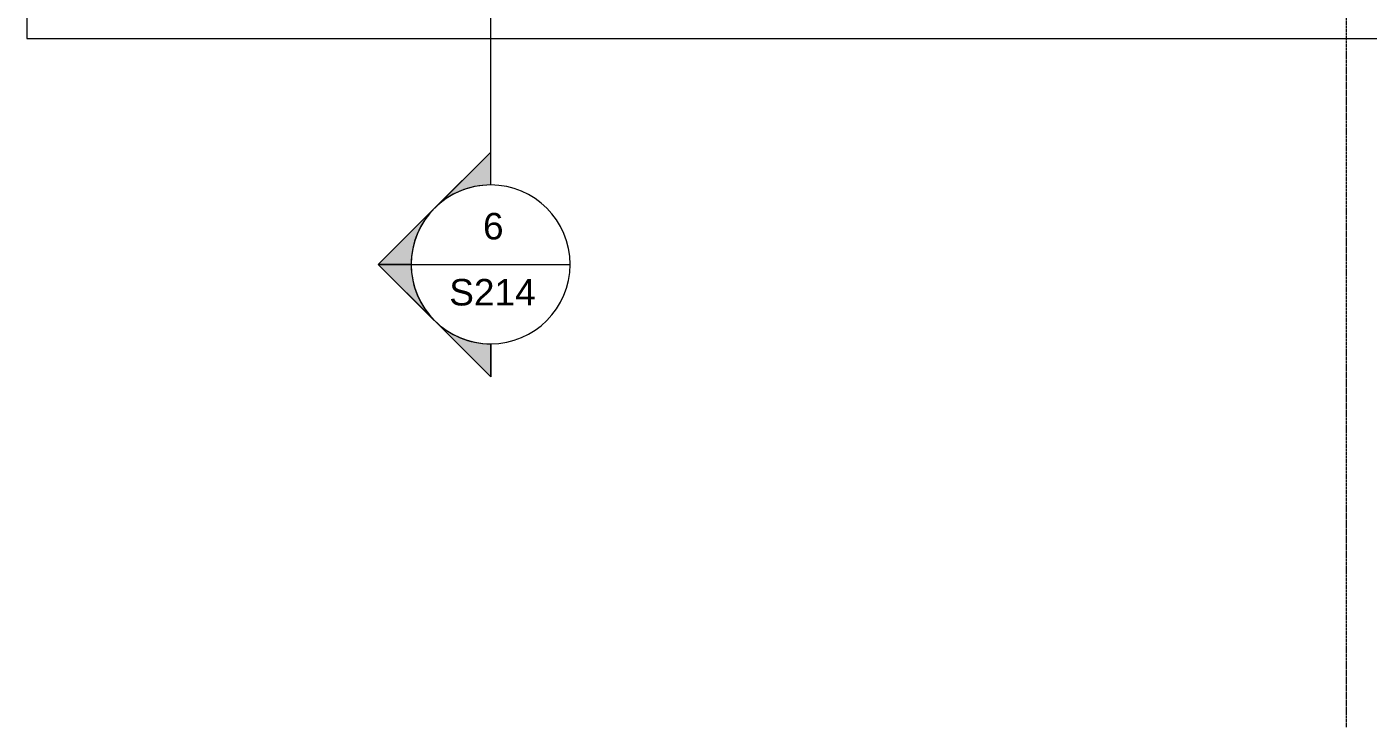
# Model space of a CAD drawing. Header units: inches. Extents: x -4036 to -1914, y 2 to 12338.
# Drawn here: x -3858 to -3475.2, y 9786.3 to 9986.3 of the extents above; entities that cross this region are included whole.
import ezdxf

# ---------------------------------------------------------------- set-up
doc = ezdxf.new("R2010")
doc.units = ezdxf.units.IN
doc.header["$MEASUREMENT"] = 0
doc.linetypes.add('Línea de rejilla', pattern=[0.875, 0.5, -0.125, 0.125, -0.125])
for name, color, linetype, lineweight in [('G-ANNO-SYMB', 111, 'Continuous', 9), ('I-WALL', 2, 'Continuous', 9), ('S-GRID', 1, 'Continuous', 9)]:
    doc.layers.add(name, color=color, linetype=linetype, lineweight=lineweight)
doc.styles.add('Arial_2', font='arial.ttf', dxfattribs={"height": 7.559055})

# ---------------------------------------------------------------- blocks, each defined once
blk = doc.blocks.new('Vista de diseño - Extremo inicial de sección - Rellenado-1561-FRAMING PLAN - 2ND FLOOR')
at = {"layer": 'G-ANNO-SYMB'}
h = blk.add_hatch(color=256, dxfattribs=at)
edge = h.paths.add_edge_path(flags=0)
edge.add_line((-0.2362, 0.3341), (-0.2362, 0.2362))
edge.add_arc((-0.2362, 0), 0.2362, 90, 135)
edge.add_line((-0.4033, 0.167), (-0.2362, 0.3341))
h = blk.add_hatch(color=256, dxfattribs=at)
edge = h.paths.add_edge_path(flags=0)
edge.add_line((-0.2362, 0.3341), (-0.0692, 0.167))
edge.add_arc((-0.2362, 0), 0.2362, 45, 90)
edge.add_line((-0.2362, 0.2362), (-0.2362, 0.3341))
h = blk.add_hatch(color=256, dxfattribs=at)
edge = h.paths.add_edge_path(flags=0)
edge.add_line((-0.5703, 0), (-0.4033, 0.167))
edge.add_arc((-0.2362, 0), 0.2362, 135, 180)
edge.add_line((-0.4724, 0), (-0.5703, 0))
h = blk.add_hatch(color=256, dxfattribs=at)
edge = h.paths.add_edge_path(flags=0)
edge.add_line((0.0978, 0), (0, 0))
edge.add_arc((-0.2362, 0), 0.2362, 360, 405)
edge.add_line((-0.0692, 0.167), (0.0978, 0))
for p, q in [((-0.2362, 0.3341), (-0.5703, 0)), ((-0.2362, 0.3341), (-0.4033, 0.167)), ((-0.2362, 0.3341), (0.0978, 0)), ((-0.2362, 0.2362), (-0.2362, 0.3341)), ((-0.2362, 0.3341), (-0.2362, 0.2362)), ((-0.0692, 0.167), (-0.2362, 0.3341)), ((-0.4033, 0.167), (-0.5703, 0)), ((0.0978, 0), (-0.0692, 0.167)), ((-0.5703, 0), (-0.4724, 0)), ((0, 0), (0.0978, 0)), ((-0.4724, 0), (-0.5703, 0)), ((0, 0), (0.0978, 0))]:
    blk.add_line(p, q, dxfattribs=at)
for start, end in [(360, 180), (90, 135), (45, 90), (135, 180), (360, 45), (180, 360)]:
    blk.add_arc((-0.2362, 0), 0.2362, start, end, dxfattribs=at)

msp = doc.modelspace()

# ---------------------------------------------------------------- linework, layer by layer
at = {"layer": 'G-ANNO-SYMB'}
for p, q in [((-3725.6, 9941.11), (-3725.6, 10036.41)), ((-3748.28, 9918.43), (-3702.93, 9918.43))]:
    msp.add_line(p, q, dxfattribs=at)
at = {"layer": 'I-WALL'}
for p, q in [((-3857.97, 11431.89), (-3857.97, 9982.94)), ((-3857.97, 9982.94), (-2639.42, 9982.94))]:
    msp.add_line(p, q, dxfattribs=at)
at = {"layer": 'S-GRID', "linetype": 'Línea de rejilla'}
msp.add_line((-3481.32, 9786.33), (-3481.32, 12288.56), dxfattribs=at)

# ---------------------------------------------------------------- block references
at = {"layer": 'G-ANNO-SYMB', "xscale": 95.99999999999994, "yscale": 95.99999999999994, "zscale": 95.99999999999994, "rotation": 90}
msp.add_blockref('Vista de diseño - Extremo inicial de sección - Rellenado-1561-FRAMING PLAN - 2ND FLOOR', (-3725.6, 9941.11), dxfattribs=at)

# ---------------------------------------------------------------- texts
at = {"layer": 'G-ANNO-SYMB', "attachment_point": 1, "style": 'Arial_2'}
for s, insert, char_height, width in [('6', (-3727.79, 9933.13), 7.56, 7.272), ('S214', (-3737.42, 9914.27), 7.559, 30.603)]:
    msp.add_mtext(s, dxfattribs=dict(at, insert=insert, char_height=char_height, width=width))

doc.saveas('drawing.dxf')
